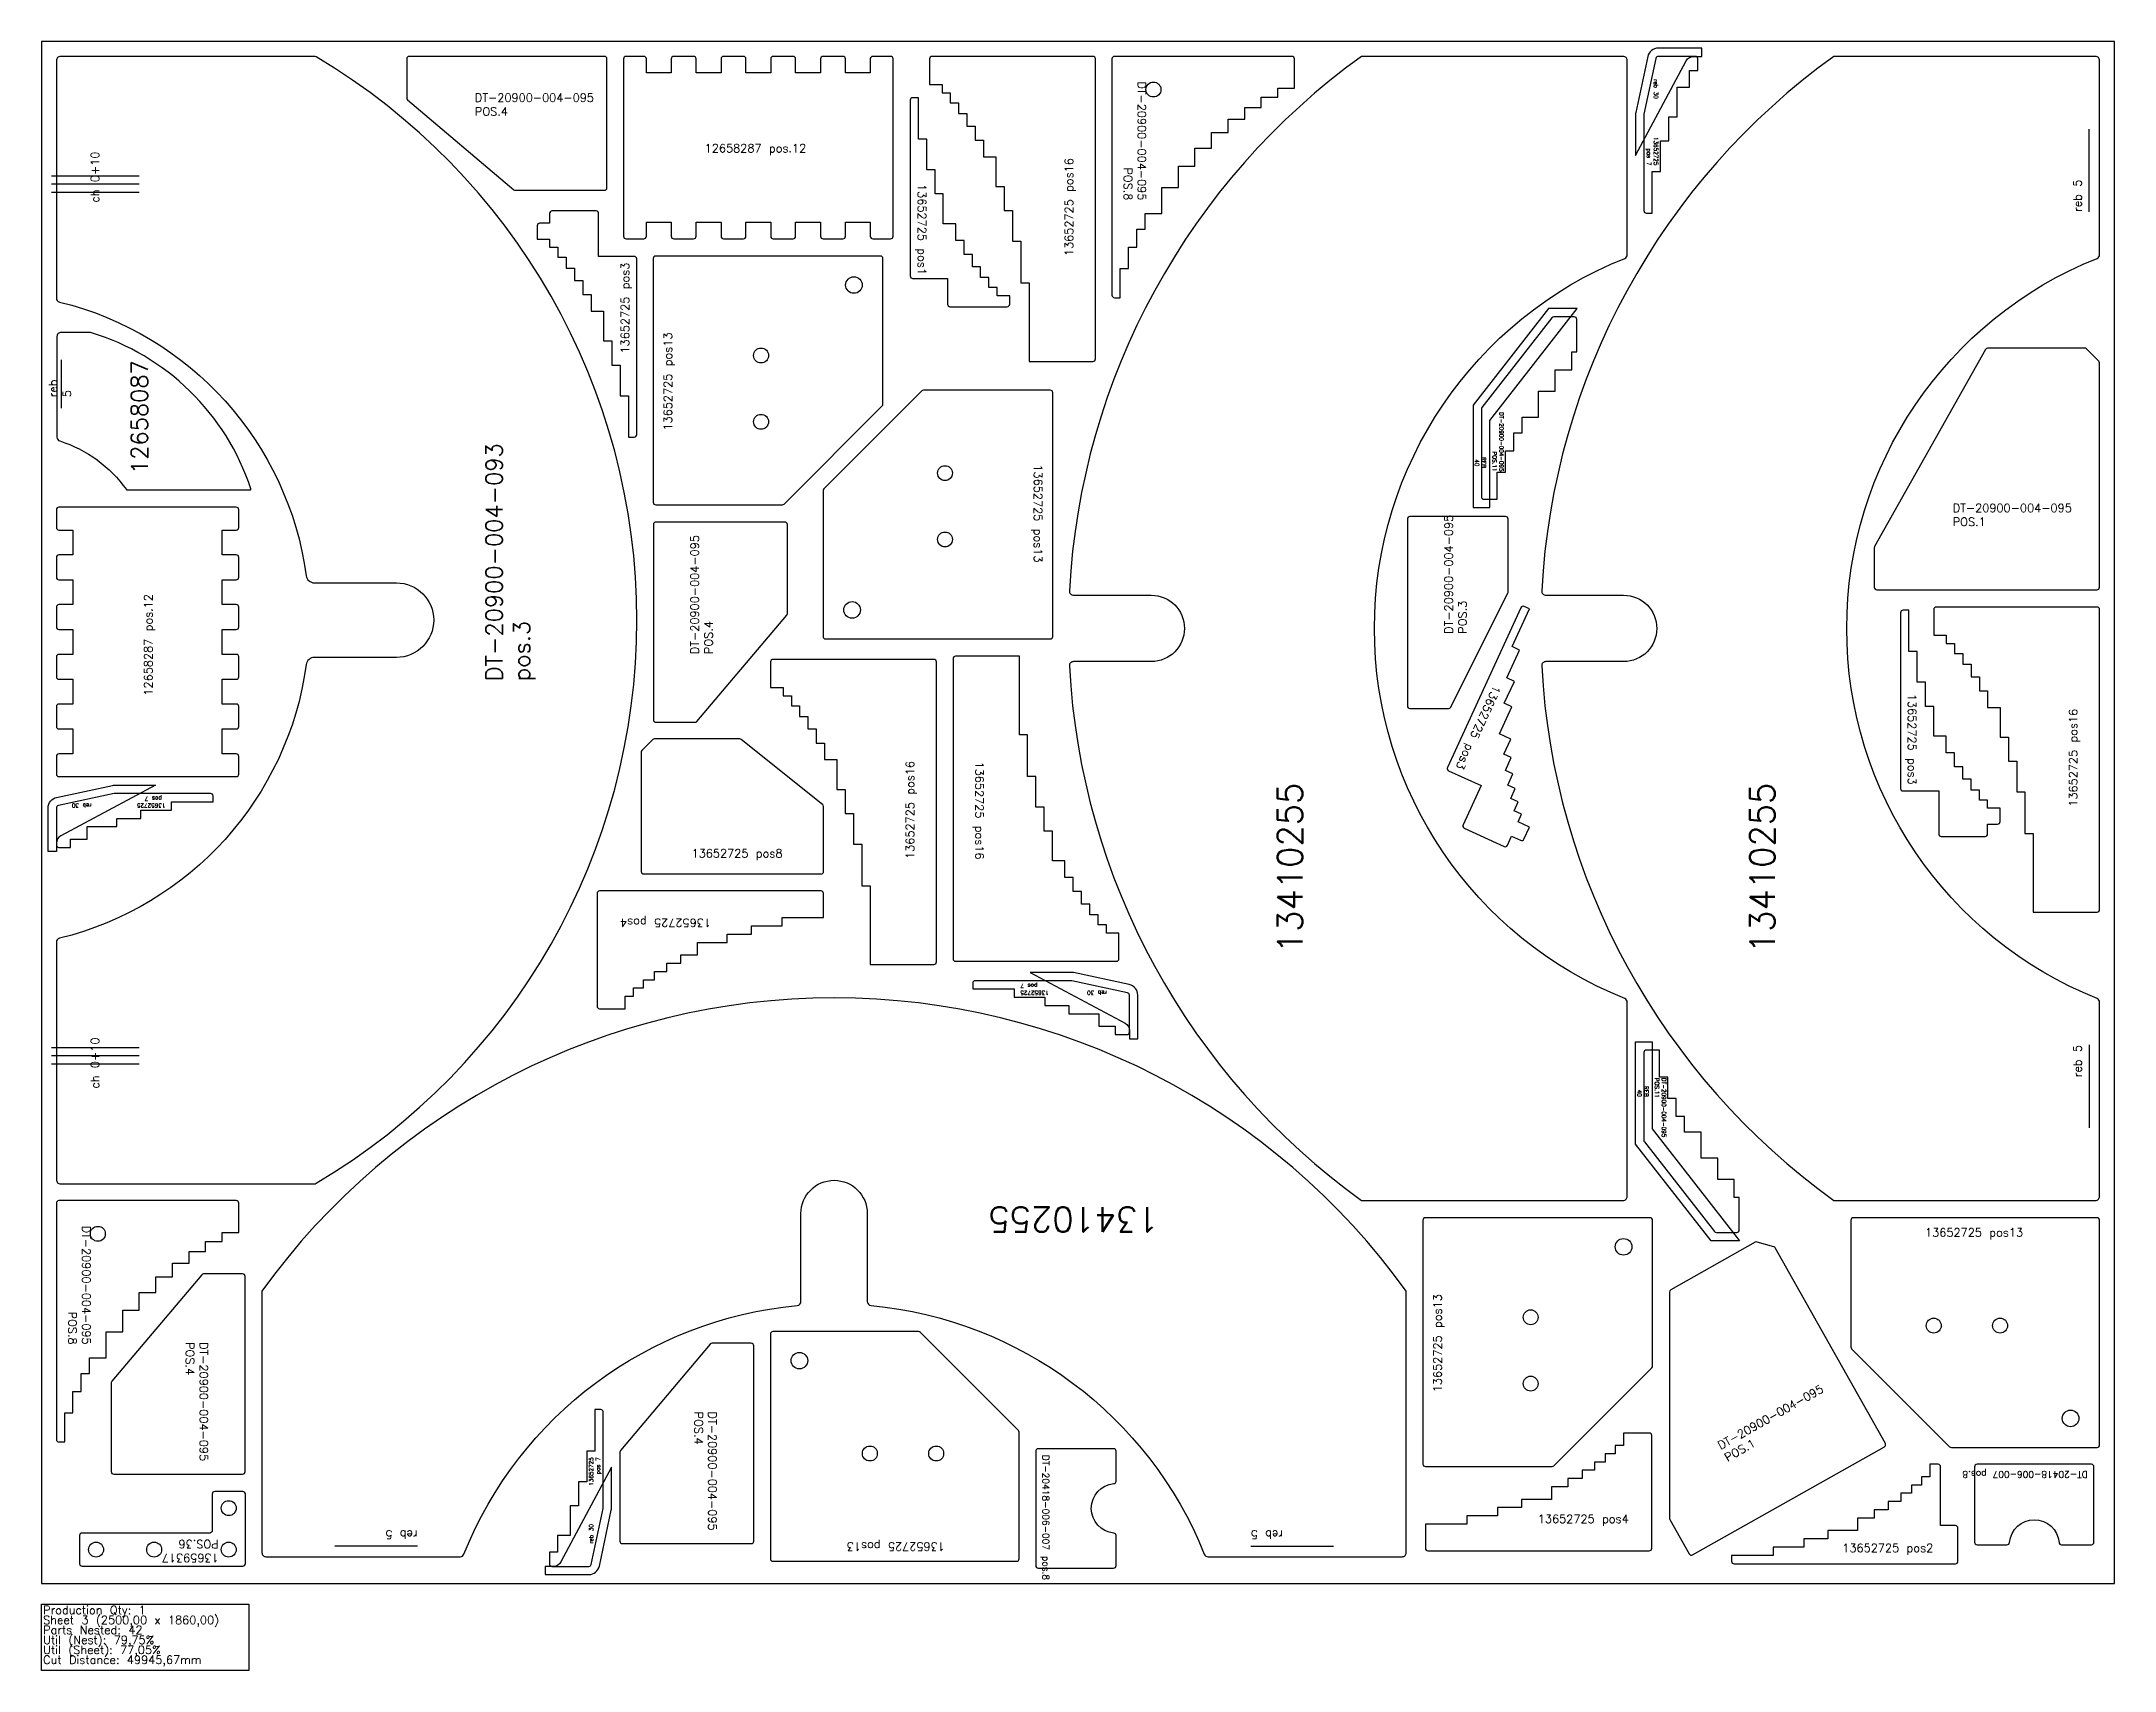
# Model space of a CAD drawing. Header units: millimetres. Extents: x 5250 to 7750, y -105 to 1860.
import ezdxf

# ---------------------------------------------------------------- set-up
doc = ezdxf.new("R2010")
doc.units = ezdxf.units.MM
for name, color, linetype in [('12658087', 7, 'Continuous'), ('12658287', 7, 'Continuous'), ('13410255', 7, 'Continuous'), ('13652725', 7, 'Continuous'), ('Chanfro', 7, 'Continuous'), ('Des.', 7, 'Continuous'), ('DT-20900-004-093', 7, 'Continuous'), ('DT-20900-004-095', 7, 'Continuous'), ('Rebaixo', 7, 'Continuous'), ('sheet', 24, 'Continuous'), ('Stats', 7, 'Continuous'), ('Texto', 7, 'Continuous')]:
    doc.layers.add(name, color=color, linetype=linetype)
doc.styles.get("Standard").update_dxf_attribs({"font": 'txt.shx'})

msp = doc.modelspace()

# ---------------------------------------------------------------- linework, layer by layer
at = {"color": 1}
for points in [[(7199.8, 1842, 0.353653), (7196.9, 1839.6), (7182.5, 1772.3, 0.052822), (7182.4, 1771.7), (7182.4, 1656, 0.414214), (7185.4, 1653), (7192.4, 1653), (7192.4, 1703), (7202.4, 1703), (7202.4, 1740), (7212.4, 1740), (7212.4, 1769), (7222.4, 1769), (7222.4, 1805), (7237.4, 1805), (7237.4, 1825), (7247.4, 1825), (7247.4, 1839, 0.414214), (7244.4, 1842)], [(6562, 709.7, 0.353653), (6559.7, 712.6), (6492.4, 727.1, 0.052822), (6491.7, 727.1), (6376, 727.1, 0.414214), (6373, 724.1), (6373, 717.1), (6423, 717.1), (6423, 707.1), (6460, 707.1), (6460, 697.1), (6489, 697.1), (6489, 687.1), (6525, 687.1), (6525, 672.1), (6545, 672.1), (6545, 662.1), (6559, 662.1, 0.414214), (6562, 665.1)], [(5910.1, 20.7, 0.353653), (5913, 23.1), (5927.4, 90.4, 0.052822), (5927.5, 91), (5927.5, 206.7, 0.414214), (5924.5, 209.7), (5917.5, 209.7), (5917.5, 159.7), (5907.5, 159.7), (5907.5, 122.7), (5897.5, 122.7), (5897.5, 93.7), (5887.5, 93.7), (5887.5, 57.7), (5872.5, 57.7), (5872.5, 37.7), (5862.5, 37.7), (5862.5, 23.7, 0.414214), (5865.5, 20.7)]]:
    msp.add_lwpolyline(points, format="xyb", close=True, dxfattribs=at)
at = {"color": 5}
for points in [[(5990.8, 1601.2, 0.414214), (5987.8, 1598.2), (5987.8, 1304.2, 0.414214), (5990.8, 1301.2), (6143.5, 1301.2, 0.198912), (6145.6, 1302), (6263.9, 1420.3, 0.198912), (6264.8, 1422.4), (6264.8, 1598.2, 0.414214), (6261.8, 1601.2)], [(6466.6, 1139.3, 0.414214), (6469.6, 1142.3), (6469.6, 1436.3, 0.414214), (6466.6, 1439.3), (6313.8, 1439.3, 0.198912), (6311.7, 1438.5), (6193.4, 1320.2, 0.198912), (6192.6, 1318.1), (6192.6, 1142.3, 0.414214), (6195.6, 1139.3)], [(6190.2, 855.8, 0.414214), (6193.2, 858.8), (6193.2, 937.3, 0.227838), (6192, 939.7), (6094, 1018.1, 0.170304), (6092.1, 1018.8), (5989.4, 1018.8, 0.198912), (5987.3, 1017.9), (5974, 1004.7, 0.198912), (5973.2, 1002.5), (5973.2, 858.8, 0.414214), (5976.2, 855.8)], [(6143.1, 803.3), (6193.1, 803.3), (6193.1, 832.3, 0.414214), (6190.1, 835.3), (5923.1, 835.3, 0.414214), (5920.1, 832.3), (5920.1, 696.3, 0.414214), (5923.1, 693.3), (5954.1, 693.3), (5954.1, 708.3), (5964.1, 708.3), (5964.1, 718.3), (5976.1, 718.3), (5976.1, 728.3), (5989.1, 728.3), (5989.1, 738.3), (6004.1, 738.3), (6004.1, 748.3), (6021.1, 748.3), (6021.1, 758.3), (6041.1, 758.3), (6041.1, 773.3), (6077.1, 773.3), (6077.1, 783.3), (6106.1, 783.3), (6106.1, 793.3), (6143.1, 793.3)], [(6918.9, 441.1, 0.414214), (6915.9, 438.1), (6915.9, 144.1, 0.414214), (6918.9, 141.1), (7071.7, 141.1, 0.198912), (7073.8, 142), (7192, 260.2, 0.198912), (7192.9, 262.4), (7192.9, 438.1, 0.414214), (7189.9, 441.1)], [(7732, 438.1, 0.414214), (7729, 441.1), (7435, 441.1, 0.414214), (7432, 438.1), (7432, 285.4, 0.198912), (7432.9, 283.2), (7551.1, 165, 0.198912), (7553.2, 164.1), (7729, 164.1, 0.414214), (7732, 167.1)], [(6129, 29.8, 0.414214), (6132, 26.8), (6426, 26.8, 0.414214), (6429, 29.8), (6429, 182.5, 0.198912), (6428.1, 184.6), (6309.9, 302.9, 0.198912), (6307.7, 303.8), (6132, 303.8, 0.414214), (6129, 300.8)], [(6968.9, 71.5), (6918.9, 71.5), (6918.9, 42.5, 0.414214), (6921.9, 39.5), (7188.9, 39.5, 0.414214), (7191.9, 42.5), (7191.9, 178.5, 0.414214), (7188.9, 181.5), (7157.9, 181.5), (7157.9, 166.5), (7147.9, 166.5), (7147.9, 156.5), (7135.9, 156.5), (7135.9, 146.5), (7122.9, 146.5), (7122.9, 136.5), (7107.9, 136.5), (7107.9, 126.5), (7090.9, 126.5), (7090.9, 116.5), (7070.9, 116.5), (7070.9, 101.5), (7034.9, 101.5), (7034.9, 91.5), (7005.9, 91.5), (7005.9, 81.5), (6968.9, 81.5)], [(7561.2, 66.8, 0.414214), (7558.2, 69.8), (7540.2, 69.8), (7540.2, 140.8, 0.414214), (7537.2, 143.8), (7527.2, 143.8), (7527.2, 128.8), (7517.2, 128.8), (7517.2, 118.8), (7505.2, 118.8), (7505.2, 108.8), (7492.2, 108.8), (7492.2, 98.8), (7477.2, 98.8), (7477.2, 88.8), (7460.2, 88.8), (7460.2, 78.8), (7440.2, 78.8), (7440.2, 63.8), (7404.2, 63.8), (7404.2, 53.8), (7375.2, 53.8), (7375.2, 43.8), (7338.2, 43.8), (7338.2, 33.8), (7288.2, 33.8), (7288.2, 26.8, 0.414214), (7291.2, 23.8), (7558.2, 23.8, 0.414214), (7561.2, 26.8)], [(5492.9, 110.9), (5458.9, 110.9, 0.414214), (5455.9, 107.9), (5455.9, 63.9, -0.414214), (5452.9, 60.9), (5298.9, 60.9, 0.414214), (5295.9, 57.9), (5295.9, 23.9, 0.414214), (5298.9, 20.9), (5492.9, 20.9, 0.414214), (5495.9, 23.9), (5495.9, 107.9, 0.414214)]]:
    msp.add_lwpolyline(points, format="xyb", close=True, dxfattribs=at)
at = {"color": 2}
msp.add_lwpolyline([(5268, 935.5), (5268, 890.9, 0.414214), (5271, 887.9), (5285, 887.9), (5285, 897.9), (5305, 897.9), (5305, 912.9), (5341, 912.9), (5341, 922.9), (5370, 922.9), (5370, 932.9), (5407, 932.9), (5407, 942.9), (5457, 942.9), (5457, 949.9, 0.414214), (5454, 952.9), (5338.3, 952.9, 0.052822), (5337.7, 952.9), (5270.4, 938.4, 0.353653)], format="xyb", close=True, dxfattribs=at)
at = {"color": 5}
for centre, radius in [((6229.8, 1566.2), 10), ((6117.8, 1481.2), 9), ((6117.8, 1401.2), 9), ((6339.6, 1339.3), 9), ((6339.6, 1259.3), 9), ((6227.6, 1174.3), 10), ((7157.9, 406.1), 10), ((7045.9, 321.1), 9), ((7532, 311.1), 9), ((7612, 311.1), 9), ((6164, 268.8), 10), ((7045.9, 241.1), 9), ((7697, 199.1), 10), ((6249, 156.8), 9), ((6329, 156.8), 9), ((5475.9, 90.9), 9), ((5315.9, 40.9), 9), ((5385.9, 40.9), 9), ((5475.9, 40.9), 9)]:
    msp.add_circle(centre, radius, dxfattribs=at)
at = {"layer": '12658087', "color": 5}
msp.add_lwpolyline([(5353.2, 1319), (5501.6, 1319, 0.510573), (5502.5, 1320.3, 0.244692), (5309.2, 1509), (5273.7, 1509, 0.414214), (5268.7, 1504), (5268.7, 1382.8, 0.32655), (5272.1, 1378.1, -0.163054), (5352.4, 1319.4, 0.243337)], format="xyb", close=True, dxfattribs=at)
at = {"layer": '12658287', "color": 5}
for points in [[(6274, 1842), (6252.5, 1842, 0.414214), (6249.5, 1839), (6249.5, 1822), (6219.5, 1822), (6219.5, 1839, 0.414214), (6216.5, 1842), (6192.5, 1842, 0.414214), (6189.5, 1839), (6189.5, 1822), (6159.5, 1822), (6159.5, 1839, 0.414214), (6156.5, 1842), (6132.5, 1842, 0.414214), (6129.5, 1839), (6129.5, 1822), (6099.5, 1822), (6099.5, 1839, 0.414214), (6096.5, 1842), (6072.5, 1842, 0.414214), (6069.5, 1839), (6069.5, 1822), (6039.5, 1822), (6039.5, 1839, 0.414214), (6036.5, 1842), (6012.5, 1842, 0.414214), (6009.5, 1839), (6009.5, 1822), (5979.5, 1822), (5979.5, 1839, 0.414214), (5976.5, 1842), (5955, 1842, 0.414214), (5952, 1839), (5952, 1625, 0.414214), (5955, 1622), (5976.5, 1622, 0.414214), (5979.5, 1625), (5979.5, 1642), (6009.5, 1642), (6009.5, 1625, 0.414214), (6012.5, 1622), (6036.5, 1622, 0.414214), (6039.5, 1625), (6039.5, 1642), (6069.5, 1642), (6069.5, 1625, 0.414214), (6072.5, 1622), (6096.5, 1622, 0.414214), (6099.5, 1625), (6099.5, 1642), (6129.5, 1642), (6129.5, 1625, 0.414214), (6132.5, 1622), (6156.5, 1622, 0.414214), (6159.5, 1625), (6159.5, 1642), (6189.5, 1642), (6189.5, 1625, 0.414214), (6192.5, 1622), (6216.5, 1622, 0.414214), (6219.5, 1625), (6219.5, 1642), (6249.5, 1642), (6249.5, 1625, 0.414214), (6252.5, 1622), (6274, 1622, 0.414214), (6277, 1625), (6277, 1839, 0.414214)], [(5268, 1295.2), (5268, 1273.7, 0.414214), (5271, 1270.7), (5288, 1270.7), (5288, 1240.7), (5271, 1240.7, 0.414214), (5268, 1237.7), (5268, 1213.7, 0.414214), (5271, 1210.7), (5288, 1210.7), (5288, 1180.7), (5271, 1180.7, 0.414214), (5268, 1177.7), (5268, 1153.7, 0.414214), (5271, 1150.7), (5288, 1150.7), (5288, 1120.7), (5271, 1120.7, 0.414214), (5268, 1117.7), (5268, 1093.7, 0.414214), (5271, 1090.7), (5288, 1090.7), (5288, 1060.7), (5271, 1060.7, 0.414214), (5268, 1057.7), (5268, 1033.7, 0.414214), (5271, 1030.7), (5288, 1030.7), (5288, 1000.7), (5271, 1000.7, 0.414214), (5268, 997.7), (5268, 976.2, 0.414214), (5271, 973.2), (5485, 973.2, 0.414214), (5488, 976.2), (5488, 997.7, 0.414214), (5485, 1000.7), (5468, 1000.7), (5468, 1030.7), (5485, 1030.7, 0.414214), (5488, 1033.7), (5488, 1057.7, 0.414214), (5485, 1060.7), (5468, 1060.7), (5468, 1090.7), (5485, 1090.7, 0.414214), (5488, 1093.7), (5488, 1117.7, 0.414214), (5485, 1120.7), (5468, 1120.7), (5468, 1150.7), (5485, 1150.7, 0.414214), (5488, 1153.7), (5488, 1177.7, 0.414214), (5485, 1180.7), (5468, 1180.7), (5468, 1210.7), (5485, 1210.7, 0.414214), (5488, 1213.7), (5488, 1237.7, 0.414214), (5485, 1240.7), (5468, 1240.7), (5468, 1270.7), (5485, 1270.7, 0.414214), (5488, 1273.7), (5488, 1295.2, 0.414214), (5485, 1298.2), (5271, 1298.2, 0.414214)]]:
    msp.add_lwpolyline(points, format="xyb", close=True, dxfattribs=at)
at = {"layer": '13410255', "color": 5}
for points in [[(7162.4, 1603), (7162.4, 1837, 0.414214), (7157.4, 1842), (6842, 1842, 0.227268), (6489.6, 1197.3, 0.429906), (6494.6, 1192), (6588.4, 1192, -0.999991), (6588.4, 1112), (6494.6, 1112, 0.429906), (6489.6, 1106.7, 0.227268), (6842, 462), (7157.4, 462, 0.414214), (7162.4, 467), (7162.4, 701, 0.306373), (7159.3, 705.6, -0.676218), (7159.3, 1598.4, 0.306373)], [(7732, 1603), (7732, 1837, 0.414214), (7727, 1842), (7411.6, 1842, 0.227268), (7059.2, 1197.3, 0.429906), (7064.2, 1192), (7158, 1192, -0.99999), (7158, 1112), (7064.2, 1112, 0.429906), (7059.2, 1106.7, 0.227268), (7411.6, 462), (7727, 462, 0.414214), (7732, 467), (7732, 701, 0.306373), (7728.9, 705.6, -0.676218), (7728.9, 1598.4, 0.306373)], [(5515.9, 37.3, 0.414214), (5520.9, 32.3), (5754.9, 32.3, 0.306373), (5759.5, 35.4, -0.28119), (6161.4, 335.2, 0.387308), (6165.9, 340.2), (6165.9, 446.3, -0.99999), (6245.9, 446.3), (6245.9, 340.2, 0.387308), (6250.5, 335.2, -0.28119), (6652.3, 35.4, 0.306373), (6657, 32.3), (6890.9, 32.3, 0.414214), (6895.9, 37.3), (6895.9, 352.7, 0.512483), (5515.9, 352.7)]]:
    msp.add_lwpolyline(points, format="xyb", close=True, dxfattribs=at)
at = {"layer": '13652725', "color": 5}
for points in [[(6518, 1474, 0.414214), (6521, 1477), (6521, 1839, 0.414214), (6518, 1842), (6324, 1842, 0.414214), (6321, 1839), (6321, 1808), (6336, 1808), (6336, 1798), (6346, 1798), (6346, 1786), (6356, 1786), (6356, 1773), (6366, 1773), (6366, 1758), (6376, 1758), (6376, 1741), (6386, 1741), (6386, 1721), (6401, 1721), (6401, 1685), (6411, 1685), (6411, 1656), (6421, 1656), (6421, 1619), (6431, 1619), (6431, 1569), (6441, 1569), (6441, 1474)], [(6307.6, 1742.1), (6307.6, 1792.1), (6300.6, 1792.1, 0.414214), (6297.6, 1789.1), (6297.6, 1577.1, 0.414214), (6300.6, 1574.1), (6342.6, 1574.1), (6342.6, 1543.1, 0.414214), (6345.6, 1540.1), (6414.6, 1540.1, 0.414214), (6417.6, 1543.1), (6417.6, 1553.1), (6402.6, 1553.1), (6402.6, 1563.1), (6392.6, 1563.1), (6392.6, 1575.1), (6382.6, 1575.1), (6382.6, 1588.1), (6372.6, 1588.1), (6372.6, 1603.1), (6362.6, 1603.1), (6362.6, 1620.1), (6352.6, 1620.1), (6352.6, 1640.1), (6337.6, 1640.1), (6337.6, 1676.1), (6327.6, 1676.1), (6327.6, 1705.1), (6317.6, 1705.1), (6317.6, 1742.1)], [(5967.8, 1597.7, 0.414214), (5964.8, 1600.7), (5921.8, 1600.7), (5921.8, 1652.7, 0.414214), (5918.8, 1655.7), (5865.8, 1655.7, 0.414214), (5862.8, 1652.7), (5862.8, 1640.7), (5850.8, 1640.7, 0.414214), (5847.8, 1637.7), (5847.8, 1621.7), (5862.8, 1621.7), (5862.8, 1611.7), (5872.8, 1611.7), (5872.8, 1599.7), (5882.8, 1599.7), (5882.8, 1586.7), (5892.8, 1586.7), (5892.8, 1571.7), (5902.8, 1571.7), (5902.8, 1554.7), (5912.8, 1554.7), (5912.8, 1534.7), (5927.8, 1534.7), (5927.8, 1498.7), (5937.8, 1498.7), (5937.8, 1469.7), (5947.8, 1469.7), (5947.8, 1432.7), (5957.8, 1432.7), (5957.8, 1382.7), (5964.8, 1382.7, 0.414214), (5967.8, 1385.7)], [(6945.5, 984.4, 0.414214), (6946.9, 980.4), (6986, 962.4), (6964.3, 915.2, 0.414214), (6965.7, 911.2), (7013.9, 889, 0.414214), (7017.9, 890.5), (7022.9, 901.4), (7033.8, 896.4, 0.414214), (7037.8, 897.9), (7044.5, 912.4), (7030.8, 918.7), (7035, 927.8), (7025.9, 931.9), (7030.9, 942.8), (7021.9, 947), (7027.3, 958.8), (7018.2, 963), (7024.5, 976.6), (7015.4, 980.8), (7022.5, 996.3), (7013.4, 1000.4), (7021.8, 1018.6), (7008.2, 1024.9), (7023.2, 1057.6), (7014.1, 1061.8), (7026.2, 1088.1), (7017.2, 1092.3), (7032.6, 1125.9), (7023.5, 1130.1), (7044.5, 1175.5), (7038.1, 1178.4, 0.414214), (7034.1, 1177)], [(7729, 809.8, 0.414214), (7732, 812.8), (7732, 1174.8, 0.414214), (7729, 1177.8), (7535, 1177.8, 0.414214), (7532, 1174.8), (7532, 1143.8), (7547, 1143.8), (7547, 1133.8), (7557, 1133.8), (7557, 1121.8), (7567, 1121.8), (7567, 1108.8), (7577, 1108.8), (7577, 1093.8), (7587, 1093.8), (7587, 1076.8), (7597, 1076.8), (7597, 1056.8), (7612, 1056.8), (7612, 1020.8), (7622, 1020.8), (7622, 991.8), (7632, 991.8), (7632, 954.8), (7642, 954.8), (7642, 904.8), (7652, 904.8), (7652, 809.8)], [(7492, 959, 0.414214), (7495, 956), (7538, 956), (7538, 904, 0.414214), (7541, 901), (7594, 901, 0.414214), (7597, 904), (7597, 916), (7609, 916, 0.414214), (7612, 919), (7612, 935), (7597, 935), (7597, 945), (7587, 945), (7587, 957), (7577, 957), (7577, 970), (7567, 970), (7567, 985), (7557, 985), (7557, 1002), (7547, 1002), (7547, 1022), (7532, 1022), (7532, 1058), (7522, 1058), (7522, 1087), (7512, 1087), (7512, 1124), (7502, 1124), (7502, 1174), (7495, 1174, 0.414214), (7492, 1171)], [(6326.3, 746.7, 0.414214), (6329.3, 749.7), (6329.3, 1111.7, 0.414214), (6326.3, 1114.7), (6132.3, 1114.7, 0.414214), (6129.3, 1111.7), (6129.3, 1080.7), (6144.3, 1080.7), (6144.3, 1070.7), (6154.3, 1070.7), (6154.3, 1058.7), (6164.3, 1058.7), (6164.3, 1045.7), (6174.3, 1045.7), (6174.3, 1030.7), (6184.3, 1030.7), (6184.3, 1013.7), (6194.3, 1013.7), (6194.3, 993.7), (6209.3, 993.7), (6209.3, 957.7), (6219.3, 957.7), (6219.3, 928.7), (6229.3, 928.7), (6229.3, 891.7), (6239.3, 891.7), (6239.3, 841.7), (6249.3, 841.7), (6249.3, 746.7)], [(6352.3, 1118.5, 0.414214), (6349.3, 1115.5), (6349.3, 753.5, 0.414214), (6352.3, 750.5), (6546.3, 750.5, 0.414214), (6549.3, 753.5), (6549.3, 784.5), (6534.3, 784.5), (6534.3, 794.5), (6524.3, 794.5), (6524.3, 806.5), (6514.3, 806.5), (6514.3, 819.5), (6504.3, 819.5), (6504.3, 834.5), (6494.3, 834.5), (6494.3, 851.5), (6484.3, 851.5), (6484.3, 871.5), (6469.3, 871.5), (6469.3, 907.5), (6459.3, 907.5), (6459.3, 936.5), (6449.3, 936.5), (6449.3, 973.5), (6439.3, 973.5), (6439.3, 1023.5), (6429.3, 1023.5), (6429.3, 1118.5)]]:
    msp.add_lwpolyline(points, format="xyb", close=True, dxfattribs=at)
at = {"layer": 'Chanfro', "color": 5}
for p, q in [((5368, 1697.7), (5262, 1697.7)), ((5368, 1687.7), (5262, 1687.7)), ((5368, 1677.7), (5262, 1677.7)), ((5368, 646.3), (5262, 646.3)), ((5368, 636.3), (5262, 636.3)), ((5368, 626.3), (5262, 626.3))]:
    msp.add_line(p, q, dxfattribs=at)
at = {"layer": 'Des.', "color": 5}
for points in [[(6543, 162.6), (6452, 162.6, 0.414214), (6449, 159.6), (6449, 21.6, 0.414214), (6452, 18.6), (6543, 18.6, 0.414214), (6546, 21.6), (6546, 57.8, 0.387795), (6543.3, 60.8, -0.912871), (6543.3, 120.5, 0.387795), (6546, 123.5), (6546, 159.6, 0.414214)], [(7725.2, 49.8), (7725.2, 140.8, 0.414214), (7722.2, 143.8), (7584.2, 143.8, 0.414214), (7581.2, 140.8), (7581.2, 49.8, 0.414214), (7584.2, 46.8), (7620.3, 46.8, 0.387795), (7623.3, 49.6, -0.912871), (7683.1, 49.6, 0.387795), (7686.1, 46.8), (7722.2, 46.8, 0.414214)]]:
    msp.add_lwpolyline(points, format="xyb", close=True, dxfattribs=at)
at = {"layer": 'DT-20900-004-093', "color": 5}
msp.add_lwpolyline([(5579.2, 1117, 0.374855), (5569.3, 1108.4, -0.307907), (5271.8, 778.3, 0.345602), (5268, 773.4), (5268, 487, 0.414214), (5273, 482), (5578.7, 482, 0.134751), (5581.3, 482.7, 0.56926), (5581.3, 1841.3, 0.134751), (5578.7, 1842), (5273, 1842, 0.414214), (5268, 1837), (5268, 1550.6, 0.345602), (5271.8, 1545.7, -0.307907), (5569.3, 1215.6, 0.374855), (5579.2, 1207), (5678, 1207, -0.999996), (5678, 1117)], format="xyb", close=True, dxfattribs=at)
at = {"layer": 'DT-20900-004-095', "color": 5}
for points in [[(5932, 1839, 0.414214), (5929, 1842), (5693.5, 1842, 0.414214), (5690.5, 1839), (5690.5, 1791.9, 0.220613), (5691.6, 1789.6), (5819.7, 1681.2, 0.177391), (5821.6, 1680.5), (5929, 1680.5, 0.414214), (5932, 1683.5)], [(6561, 1586), (6561, 1611.9), (6571, 1611.9), (6571, 1633.6), (6581, 1633.6), (6581, 1652.5), (6601, 1652.5), (6601, 1683.8), (6621, 1683.8), (6621, 1709.7), (6641, 1709.7), (6641, 1731.3), (6661, 1731.3), (6661, 1750.2), (6681, 1750.2), (6681, 1766.4), (6701, 1766.4), (6701, 1780.5), (6721, 1780.5), (6721, 1792.9), (6741, 1792.9), (6741, 1803.7), (6761, 1803.7), (6761, 1839, 0.414214), (6758, 1842), (6544, 1842, 0.414214), (6541, 1839), (6541, 1553.9, 0.414214), (6544, 1550.9), (6551, 1550.9), (6551, 1586)], [(7460.3, 1249.3), (7460.3, 1201.6, 0.414214), (7463.3, 1198.6), (7728.8, 1198.6, 0.414214), (7731.8, 1201.6), (7731.8, 1472.4, 0.198912), (7730.9, 1474.5), (7716.1, 1489.3, 0.198912), (7714, 1490.1), (7597, 1490.1, 0.270955), (7594.4, 1488.6), (7460.7, 1250.8, 0.128803)], [(5991, 1280.3, 0.414214), (5988, 1277.3), (5988, 1041.8, 0.414214), (5991, 1038.8), (6038.1, 1038.8, 0.220613), (6040.4, 1039.9), (6148.8, 1168, 0.177391), (6149.5, 1169.9), (6149.5, 1277.3, 0.414214), (6146.5, 1280.3)], [(6897.2, 1058.4, 0.414214), (6900.2, 1055.4), (6946.9, 1055.4, 0.284079), (6949.5, 1057.1), (7018.4, 1194.8, 0.116434), (7018.7, 1196.1), (7018.7, 1283.9, 0.414214), (7015.7, 1286.9), (6900.2, 1286.9, 0.414214), (6897.2, 1283.9)], [(5288, 205.8), (5288, 231.7), (5298, 231.7), (5298, 253.4), (5308, 253.4), (5308, 272.3), (5328, 272.3), (5328, 303.6), (5348, 303.6), (5348, 329.5), (5368, 329.5), (5368, 351.1), (5388, 351.1), (5388, 370), (5408, 370), (5408, 386.2), (5428, 386.2), (5428, 400.3), (5448, 400.3), (5448, 412.7), (5468, 412.7), (5468, 423.5), (5488, 423.5), (5488, 458.8, 0.414214), (5485, 461.8), (5271, 461.8, 0.414214), (5268, 458.8), (5268, 173.7, 0.414214), (5271, 170.7), (5278, 170.7), (5278, 205.8)], [(7213.6, 77.3), (7237, 35.7, 0.414214), (7241.1, 34.6), (7472.5, 164.7, 0.414214), (7473.6, 168.8), (7340.9, 404.8, 0.198912), (7339.1, 406.2), (7319, 411.8, 0.198912), (7316.7, 411.6), (7214.8, 354.2, 0.270955), (7213.2, 351.6), (7213.2, 78.8, 0.128803)], [(5492.6, 131.9, 0.414214), (5495.6, 134.9), (5495.6, 370.4, 0.414214), (5492.6, 373.4), (5445.5, 373.4, 0.220613), (5443.2, 372.3), (5334.9, 244.2, 0.177391), (5334.1, 242.3), (5334.1, 134.9, 0.414214), (5337.1, 131.9)], [(6106, 48.2, 0.414214), (6109, 51.2), (6109, 286.7, 0.414214), (6106, 289.7), (6058.9, 289.7, 0.220613), (6056.6, 288.6), (5948.2, 160.5, 0.177391), (5947.5, 158.6), (5947.5, 51.2, 0.414214), (5950.5, 48.2)]]:
    msp.add_lwpolyline(points, format="xyb", close=True, dxfattribs=at)
at = {"layer": 'DT-20900-004-095', "color": 6}
msp.add_lwpolyline([(6987.1, 1418.6, 0.167343), (6986.5, 1416.7), (6986.5, 1310.8, 0.414214), (6989.5, 1307.8), (7005.5, 1307.8), (7005.5, 1340.3), (7015.5, 1340.3), (7015.5, 1366.2), (7025.5, 1366.2), (7025.5, 1387.9), (7035.5, 1387.9), (7035.5, 1406.8), (7055.5, 1406.8), (7055.5, 1438.1), (7075.5, 1438.1), (7075.5, 1464), (7095.5, 1464), (7095.5, 1485.6), (7101.5, 1485.6), (7101.5, 1524.8, 0.414214), (7098.5, 1527.8), (7073.9, 1527.8, 0.230868), (7071.5, 1526.6)], format="xyb", close=True, dxfattribs=at)
at = {"layer": 'DT-20900-004-095', "color": 7}
msp.add_lwpolyline([(7183, 532.6), (7267.5, 424.6, 0.230868), (7269.8, 423.4), (7294.4, 423.4, 0.414214), (7297.4, 426.4), (7297.4, 465.5), (7291.4, 465.5), (7291.4, 487.1), (7271.4, 487.1), (7271.4, 513.1), (7251.4, 513.1), (7251.4, 544.4), (7231.4, 544.4), (7231.4, 563.3), (7221.4, 563.3), (7221.4, 584.9), (7211.4, 584.9), (7211.4, 610.9), (7201.4, 610.9), (7201.4, 643.4), (7185.4, 643.4, 0.414214), (7182.4, 640.4), (7182.4, 534.4, 0.167343)], format="xyb", close=True, dxfattribs=at)
at = {"layer": 'DT-20900-004-095', "color": 5}
for centre in [(6591, 1802), (5318, 421.8)]:
    msp.add_circle(centre, 9, dxfattribs=at)
at = {"layer": 'Rebaixo', "color": 5}
for p, q in [((7719.4, 1654.4), (7719.4, 1754.4)), ((5274.3, 1417.8), (5274.3, 1475.8)), ((7719.4, 649.6), (7719.4, 549.6)), ((5703.6, 44.9), (5603.6, 44.9)), ((6708.3, 44.9), (6808.3, 44.9))]:
    msp.add_line(p, q, dxfattribs=at)
at = {"layer": 'Rebaixo', "color": 1}
for points in [[(7252.4, 1842), (7252.4, 1852), (7242.4, 1852), (7199.8, 1852, 0.353653), (7187.1, 1841.7), (7172.7, 1774.4, 0.052822), (7172.4, 1771.7), (7172.4, 1722.3), (7233.6, 1836.7, -0.276707), (7242.4, 1842)], [(6562, 657.1), (6572, 657.1), (6572, 667.1), (6572, 709.7, 0.353653), (6561.8, 722.4), (6494.4, 736.8, 0.052822), (6491.7, 737.1), (6442.3, 737.1), (6556.8, 676, -0.276707), (6562, 667.1)], [(5857.5, 20.7), (5857.5, 10.7), (5867.5, 10.7), (5910.1, 10.7, 0.353653), (5922.8, 21), (5937.2, 88.3, 0.052822), (5937.5, 91), (5937.5, 140.4), (5876.3, 26, -0.276707), (5867.5, 20.7)]]:
    msp.add_lwpolyline(points, format="xyb", close=True, dxfattribs=at)
at = {"layer": 'Rebaixo', "color": 6}
msp.add_lwpolyline([(7101.9, 1537.8), (7067.5, 1537.8), (6976.5, 1421.2), (6976.5, 1297.8), (6996.5, 1297.8), (6996.5, 1402.8)], close=True, dxfattribs=at)
at = {"layer": 'Rebaixo', "color": 2}
msp.add_lwpolyline([(5268, 882.9), (5258, 882.9), (5258, 892.9), (5258, 935.5, -0.353653), (5268.3, 948.2), (5335.6, 962.6, -0.052822), (5338.3, 962.9), (5387.7, 962.9), (5273.3, 901.8, 0.276707), (5268, 892.9)], format="xyb", close=True, dxfattribs=at)
at = {"layer": 'Rebaixo', "color": 7}
msp.add_lwpolyline([(7297.9, 413.4), (7263.5, 413.4), (7172.4, 530), (7172.4, 653.4), (7192.4, 653.4), (7192.4, 548.4)], close=True, dxfattribs=at)
at = {"layer": 'sheet', "color": 7}
msp.add_lwpolyline([(5250, 0), (7750, 0), (7750, 1860), (5250, 1860)], close=True, dxfattribs=at)
at = {"layer": 'Stats', "color": 151}
msp.add_lwpolyline([(5250, -25), (5500, -25), (5500, -105), (5250, -105), (5250, -25)], close=True, dxfattribs=at)

# ---------------------------------------------------------------- texts
at = {"layer": 'Chanfro', "color": 5, "char_height": 10, "width": 77.647, "rotation": 90}
for insert, attachment_point in [((5309.5, 1665.5), 1), ((5309.5, 658.5), 3)]:
    msp.add_mtext('ch 0+10', dxfattribs=dict(at, insert=insert, attachment_point=attachment_point))
at = {"layer": 'Rebaixo', "color": 1, "char_height": 5, "attachment_point": 1}
for insert, rotation in [((7199.5, 1814.6), 270), ((6534.7, 710), 180), ((5910.4, 48), 90)]:
    msp.add_mtext_dynamic_manual_height_columns('reb 30', width=122.875, gutter_width=12.5, heights=[0], dxfattribs=dict(at, insert=insert, rotation=rotation))
at = {"layer": 'Rebaixo', "color": 5, "char_height": 10}
for s, insert, width, attachment_point, rotation in [('{\\W8.969244; }reb 5', (7700.4, 1654.4), 100, 1, 90), ('reb 5', (5285.6, 1430.8), 30.968, 7, 90), ('reb 5', (7700.4, 649.6), 100, 3, 90), ('{\\W8.969244; }reb 5', (5703.6, 63.9), 100, 7, 180), ('reb 5', (6708.3, 63.9), 100, 9, 180)]:
    msp.add_mtext(s, dxfattribs=dict(at, insert=insert, width=width, attachment_point=attachment_point, rotation=rotation))
at = {"layer": 'Rebaixo', "color": 6, "insert": (6992, 1364.2), "char_height": 5, "attachment_point": 1, "rotation": 270}
msp.add_mtext_dynamic_manual_height_columns('{\\W1.233714; }REB\\P{\\W1.817048; }40', width=25.67, gutter_width=12.5, heights=[0], dxfattribs=at)
at = {"layer": 'Rebaixo', "color": 2, "insert": (5310.4, 935.8), "char_height": 5, "attachment_point": 1, "rotation": 180}
msp.add_mtext_dynamic_manual_height_columns('reb 30', width=122.875, gutter_width=12.5, heights=[0], dxfattribs=at)
at = {"layer": 'Rebaixo', "color": 7, "insert": (7188, 587), "char_height": 5, "attachment_point": 3, "rotation": 270}
msp.add_mtext_dynamic_manual_height_columns('REB\\P40', width=25.67, gutter_width=12.5, heights=[0], dxfattribs=at)
at = {"layer": 'Stats', "color": 60}
for s, p in [('Sheet 3 (2500,00 x 1860,00)', (5252, -49)), ('Production Qty: 1', (5252, -37)), ('Parts Nested: 42', (5252, -61)), ('Util (Nest): 79,75%', (5252, -73)), ('Util (Sheet): 77,05%', (5252, -85)), ('Cut Distance: 49945,67mm', (5252, -97))]:
    msp.add_text(s, height=10, dxfattribs=at).set_placement(p)
at = {"layer": 'Texto', "color": 5}
for s, insert, char_height, width, attachment_point, rotation in [('DT-20900-004-095 POS.8', (6582, 1668.3), 10, 113.849, 3, 270), ('13652725 pos16', (6484.1, 1601.1), 10, 122.875, 1, 90), ('13652725 pos1', (6316.9, 1688), 10, 122.875, 1, 270), ('13652725 pos3', (5948.8, 1483.6), 10, 122.875, 1, 90), ('13652725 pos13', (6000.4, 1390.7), 10, 122.875, 1, 90), ('12658087', (5358.2, 1338.3), 20, 272.481, 1, 90), ('DT-20900-004-093\\Ppos.3', (5785.8, 1088.2), 20, 141.222, 1, 90), ('13652725 pos13', (6456.9, 1349.8), 10, 122.875, 1, 270), ('DT-20900-004-095 \\P{\\W9.585436; }POS.3', (6942, 1145.5), 10, 113.849, 1, 90), ('DT-20900-004-095 \\P{\\W9.590709; }POS.4', (6032.8, 1121), 10, 113.849, 1, 90), ('12658287 pos.12', (5373.8, 1071), 10, 350.856, 1, 90), ('13652725 pos3', (7010.4, 1080.1), 10, 122.875, 1, 245.2857), ('13652725 pos3', (7510.9, 1073.1), 10, 122.875, 1, 270), ('13652725 pos16', (7695.1, 936.9), 10, 122.875, 1, 90), ('13652725 pos16', (6292.4, 873.9), 10, 122.875, 1, 90), ('13652725 pos16', (6386.2, 991.4), 10, 122.875, 1, 270), ('13410255', (6740.6, 760.3), 30, 446.677, 1, 90), ('13410255', (7310.2, 760.3), 30, 446.677, 1, 90), ('13652725 pos4', (6057.4, 791.9), 10, 122.875, 1, 180), ('13410255', (6597.6, 454.1), 30, 446.677, 7, 180), ('DT-20900-004-095 POS.8', (5309.1, 288.1), 10, 113.849, 3, 270), ('13652725 pos13', (6928.6, 230.7), 10, 122.875, 1, 90), ('DT-20900-004-095 \\P{\\W9.590709; }POS.4', (5450.8, 291.2), 10, 113.849, 1, 270), ('DT-20900-004-095 \\P{\\W9.834118; }POS.1', (7270.1, 169.9), 10, 113.849, 1, 29.3577), ('DT-20900-004-095 \\P{\\W9.590709; }POS.4', (6064.2, 207.4), 10, 113.849, 1, 270), ('DT-20418-006-007 pos.8', (6465.3, 155.2), 8, 185.575, 1, 270), ('DT-20418-006-007 pos.8', (7717.7, 127.5), 8, 185.575, 1, 180), ('13659317 \\PPOS.36', (5463.7, 25.8), 10, 171.219, 1, 180), ('13652725 pos13', (6339.4, 39.5), 10, 122.875, 1, 180)]:
    msp.add_mtext(s, dxfattribs=dict(at, insert=insert, char_height=char_height, width=width, attachment_point=attachment_point, rotation=rotation))
at = {"layer": 'Texto', "color": 5, "char_height": 10, "attachment_point": 1}
for s, insert, width in [('DT-20900-004-095 \\P{\\W9.590709; }POS.4', (5772.7, 1797.2), 113.849), ('12658287 pos.12', (6049.8, 1736.2), 350.856), ('DT-20900-004-095 \\P{\\W9.834118; }POS.1', (7554.9, 1302.3), 113.849), ('13652725 pos8', (6034, 885.7), 122.875), ('13652725 pos13', (7521.5, 428.4), 122.875), ('13652725 pos4', (7054.5, 82.9), 122.875), ('13652725 pos2', (7421.7, 47.9), 122.875)]:
    msp.add_mtext(s, dxfattribs=dict(at, insert=insert, width=width))
at = {"layer": 'Texto', "color": 1, "char_height": 5, "width": 122.875, "attachment_point": 3}
for insert, rotation in [((7199.5, 1710.5), 270), ((6430.5, 710), 180), ((5910.4, 152.2), 90)]:
    msp.add_mtext('13652725\\P pos 7 ', dxfattribs=dict(at, insert=insert, rotation=rotation))
at = {"layer": 'Texto', "color": 6, "insert": (7013.2, 1341.2), "char_height": 5, "width": 66.479, "attachment_point": 3, "rotation": 270}
msp.add_mtext('DT-20900-004-095\\P POS.11', dxfattribs=at)
at = {"layer": 'Texto', "color": 2, "insert": (5399.5, 935.8), "char_height": 5, "width": 122.875, "attachment_point": 1, "rotation": 180}
msp.add_mtext('13652725\\P pos 7 ', dxfattribs=at)
at = {"layer": 'Texto', "color": 7, "insert": (7209.1, 610), "char_height": 5, "width": 66.479, "attachment_point": 1, "rotation": 270}
msp.add_mtext('{\\W2.13246; }DT-20900-004-095\\P{\\W5.32809;  } POS.11', dxfattribs=at)

doc.saveas('drawing.dxf')
